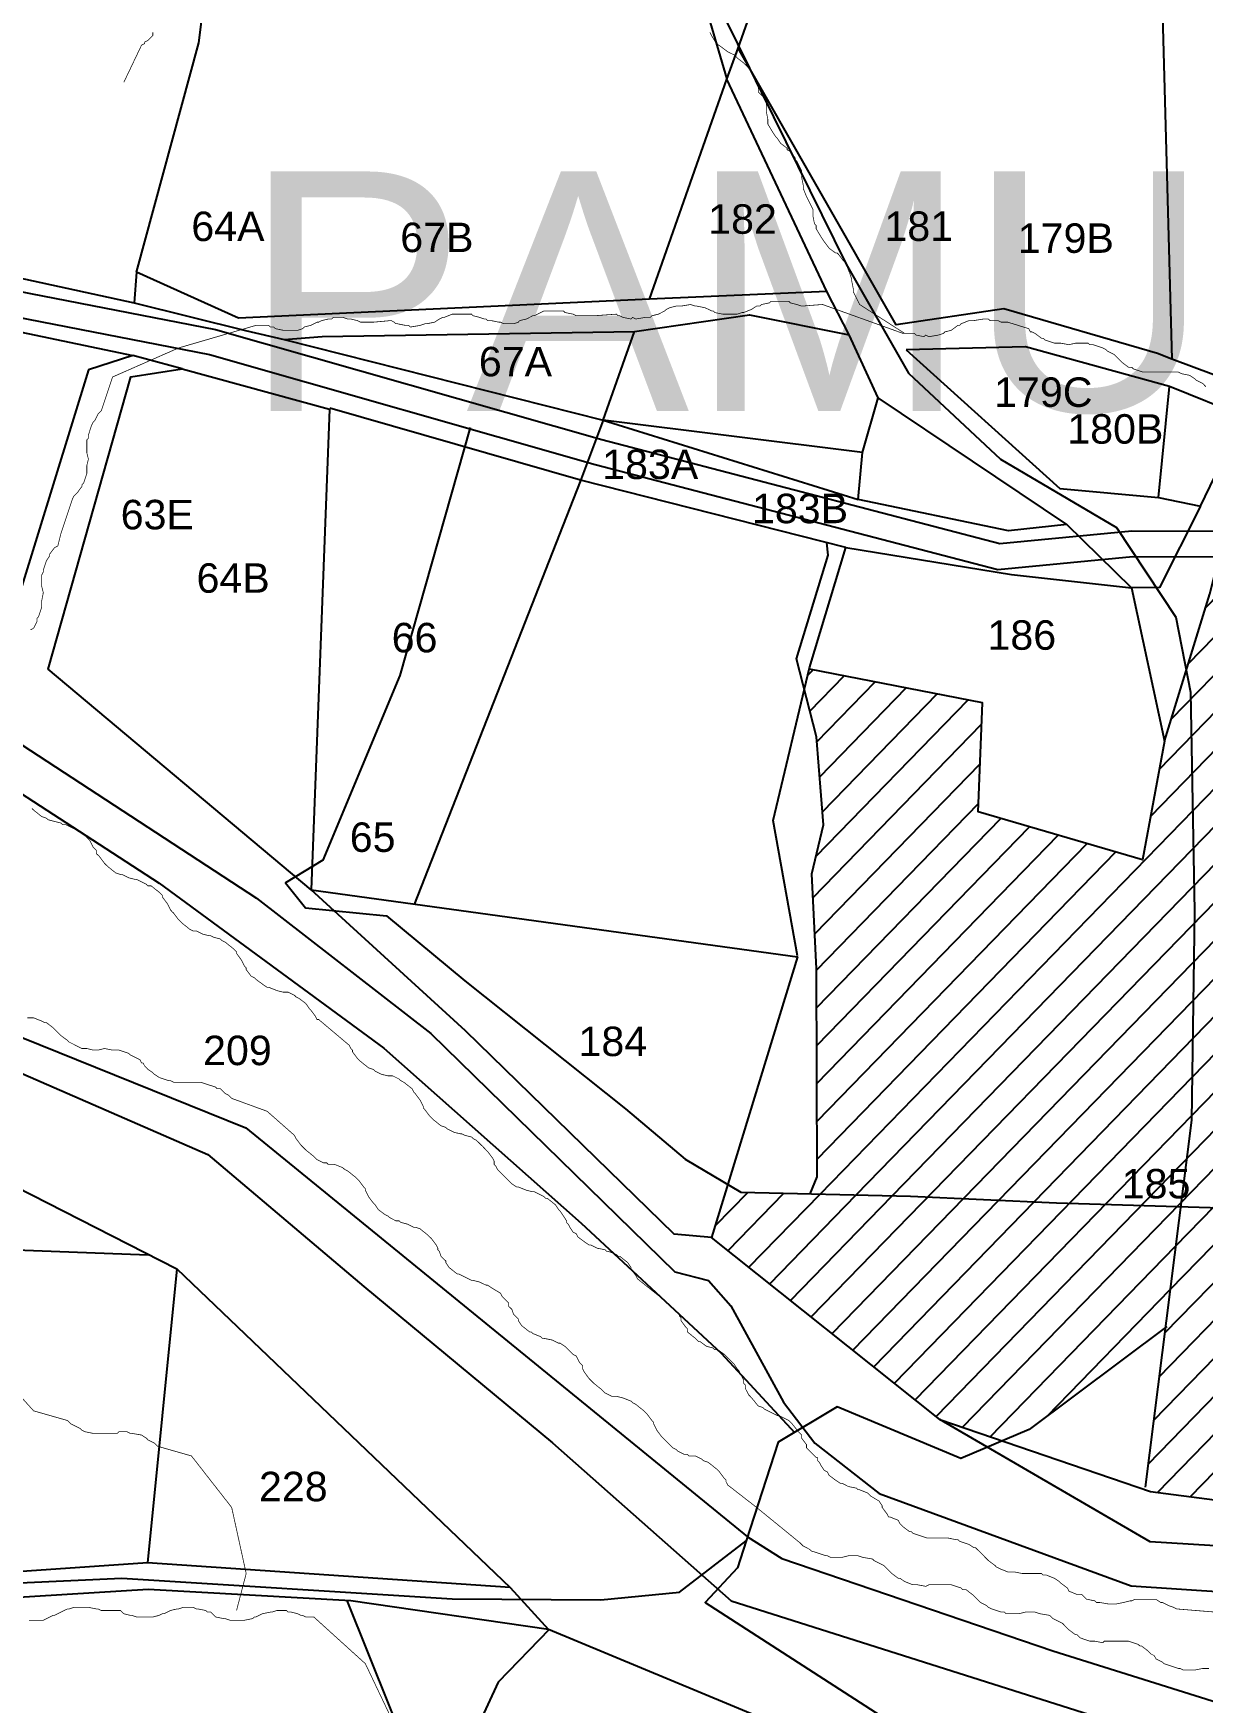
# Model space of a CAD drawing. Header units: inches. Extents: x 617 to 4497, y -923 to 1824.
# Drawn here: x 1351 to 1509.8, y 863 to 1089.6 of the extents above; entities that cross this region are included whole.
import ezdxf
from ezdxf.enums import TextEntityAlignment as Align

# ---------------------------------------------------------------- set-up
doc = ezdxf.new("R2010")
doc.units = ezdxf.units.IN
doc.header["$LTSCALE"] = 15
doc.header["$MEASUREMENT"] = 0
for name, color, linetype in [('PLOT', 7, 'Continuous'), ('PLOT NO', 7, 'Continuous'), ('ROAD', 50, 'Continuous'), ('STREAM', 130, 'SL'), ('TEXT', 3, 'Continuous'), ('text2', 7, 'Continuous'), ('VILLAGE', 30, 'Continuous')]:
    doc.layers.add(name, color=color, linetype=linetype)
doc.styles.get("Standard").update_dxf_attribs({"font": 'arial.ttf'})
doc.linetypes.add('SL', pattern='A,8e-06,[1,streme line,S=0.066667,R=0,X=0,Y=0],-0.839413', length=0.839421)

msp = doc.modelspace()

# ---------------------------------------------------------------- hatches: boundary and pattern name
at = {"layer": 'VILLAGE'}
h = msp.add_hatch(dxfattribs=at)
h.set_pattern_fill('ANSI31', color=256, scale=28.743, angle=0.79468, style=0)
h.paths.add_polyline_path([(1508.67, 970.39), (1508.12, 1000.13), (1507.54, 1003.07), (1504.58, 993.49), (1501.58, 977.38), (1479.29, 983.89), (1479.86, 998.69), (1456.35, 1003.26), (1455.68, 1000.44), (1457.32, 994.06), (1458.3, 982.1), (1456.7, 975.45), (1457.32, 962.57), (1457.44, 934.35), (1456.46, 932.02), (1470.11, 931.7), (1489.92, 930.8), (1506.76, 930.3), (1508.24, 942.04)])
h.paths.add_polyline_path([(1534.22, 974.4), (1535.81, 984.5), (1544.22, 993.92), (1543.64, 995.04), (1546.48, 997.01), (1546.87, 997.16), (1549.4, 1000.31), (1531.58, 1005.35), (1524.57, 1013.86), (1510.74, 1013.48), (1507.54, 1003.07), (1508.12, 1000.13), (1508.67, 970.39), (1508.24, 942.04), (1506.76, 930.3), (1512.28, 930.13), (1534.59, 918.69), (1536.91, 917.28), (1537.47, 924.6), (1545.12, 941.24), (1544.52, 943.88), (1545.83, 947.6), (1546.27, 948.04), (1546.92, 948.91), (1547.14, 948.91), (1547.58, 949.57), (1548.01, 950.88), (1548.01, 951.1), (1548.23, 951.53), (1548.23, 952.41), (1548.23, 952.85), (1548.23, 953.06), (1548.23, 953.94), (1548.45, 955.03), (1548.45, 955.25), (1548.45, 955.91), (1549.11, 957.22), (1549.11, 957.65), (1549.98, 958.53), (1550.2, 958.75), (1550.64, 959.18), (1552.17, 962.9), (1554.62, 967.23)])
h.paths.add_polyline_path([(1536.91, 917.28), (1534.59, 918.69), (1512.28, 930.13), (1506.76, 930.3), (1501.93, 891.87), (1502.69, 891.61), (1535.34, 887.35), (1536.72, 914.74)])
h.paths.add_polyline_path([(1506.76, 930.3), (1489.92, 930.8), (1470.11, 931.7), (1447.06, 932.24), (1445.3, 933.29), (1443.1, 926.09), (1474.08, 901.4), (1482.56, 898.49), (1486.23, 900.04), (1504.7, 913.88)])
h.paths.add_polyline_path([(1497.76, 930.31), (1509.12, 930.31), (1509.12, 936.43), (1497.76, 936.43)], flags=9)
h.paths.add_polyline_path([(1511.09, 1002.18), (1522.45, 1002.18), (1522.45, 1008.31), (1511.09, 1008.31)], flags=24)
h.paths.add_polyline_path([(1530.71, 895.63), (1550.49, 895.63), (1550.49, 901.84), (1530.71, 901.84)], flags=9)

# ---------------------------------------------------------------- linework, layer by layer
at = {"layer": 'PLOT'}
for points in [[(1327.14, 1348.27), (1383.12, 1332.25), (1474.33, 1316.47), (1503.44, 1306.06), (1523.09, 1299.63), (1559.06, 1288.18), (1553.41, 1250.57), (1547.1, 1220.64), (1545.41, 1191.5), (1546.21, 1183.43), (1548.02, 1167.54), (1550.77, 1155.98), (1549.28, 1124.27), (1544.21, 1104.75), (1516.98, 1041.08), (1505.59, 1045.34), (1503.64, 1046.12), (1482.78, 1052.16), (1468.16, 1050), (1446.71, 1087.53), (1477.22, 1173.65), (1484.14, 1191.32), (1496.61, 1225.38), (1523.09, 1299.63)], [(1504.58, 993.49), (1510.74, 1013.48), (1511.39, 1015.95), (1514.47, 1025.43), (1518.09, 1036.82), (1519.72, 1040.47), (1525.54, 1055.18), (1542.03, 1093.53), (1547.68, 1104.93), (1552.89, 1125.55), (1552.99, 1157.63), (1550.99, 1168.99), (1548.64, 1182.79), (1548.15, 1191.41), (1551.53, 1218.5), (1556, 1249.14), (1562.27, 1287.1), (1559.06, 1288.18)], [(1503.51, 1172.13), (1503.76, 1112.05), (1505.59, 1045.34)], [(1364.99, 1057.14), (1373.49, 1088.27), (1378.13, 1125.44), (1392.61, 1122.64), (1431.61, 1129.38), (1445.18, 1083.33)], [(1259.22, 1079.53), (1336.16, 1059.19), (1364.69, 1052.99), (1379.8, 1049.2), (1385.07, 1048.01), (1390.23, 1048.41), (1432.62, 1049.1), (1448.22, 1051.34), (1461.78, 1048.63), (1458.75, 1054.53), (1445.18, 1083.33), (1446.71, 1087.53)], [(1458.75, 1054.53), (1434.68, 1053.48), (1445.18, 1083.33)], [(1218.33, 1080.49), (1227.76, 1078.32), (1246.3, 1074.2), (1257.1, 1070.89), (1316.1, 1055.96), (1364.51, 1045.83), (1358.49, 1043.9), (1346.85, 1006.12), (1327.64, 1013.71), (1301.59, 1027.08), (1294.9, 1030.71), (1272.54, 1038.14), (1254.22, 1054.53), (1255.68, 1062.75), (1257.1, 1070.89)], [(925.98, 1076.6), (954.22, 1069.45), (977.95, 1066.14), (1014.81, 1061.1), (1052.2, 1055.14), (1101.98, 1051.42), (1123.1, 1050.97), (1183.12, 1031.83), (1195.27, 1028.76), (1229.93, 1023.34), (1245.41, 1022.84), (1298.11, 1012.59), (1325.49, 1008.6), (1381.28, 972.17), (1404.96, 953.79), (1438.08, 921.45), (1442.69, 920.24), (1445.71, 916.81), (1452.84, 903.72), (1457.12, 898.19), (1465.84, 891.33), (1500.07, 878.81), (1532.89, 876.63)], [(1434.68, 1053.48), (1378.84, 1050.91), (1364.99, 1057.14), (1364.69, 1052.99)], [(1385.07, 1048.01), (1428.35, 1037.05), (1425.25, 1028.74)], [(1428.35, 1037.05), (1432.62, 1049.1)], [(1463.57, 1032.67), (1465.7, 1040.06), (1461.78, 1048.63)], [(1469.49, 1046.59), (1490.38, 1027.75), (1503.76, 1026.53), (1505.28, 1041.62), (1485.72, 1046.99), (1469.49, 1046.59)], [(1474.08, 901.4), (1443.1, 926.09), (1438.01, 926.53), (1409.68, 954.15), (1388.73, 973.28), (1353, 1003.26), (1364.23, 1042.94), (1371.22, 1044.01), (1364.51, 1045.83)], [(1371.22, 1044.01), (1391.22, 1038.52), (1388.73, 973.28), (1454.74, 964.18), (1443.1, 926.09)], [(1503.76, 1026.53), (1509.46, 1025.39), (1515.34, 1037.54), (1505.28, 1041.62)], [(1454.76, 964.35), (1451.47, 982.72), (1456.39, 1003.43), (1461.32, 1019.75), (1425.28, 1028.91), (1391.25, 1038.69)], [(1491.31, 1022.89), (1465.7, 1040.06)], [(1428.35, 1037.05), (1463.01, 1026.29), (1463.57, 1032.67), (1428.35, 1037.05)], [(1425.25, 1028.74), (1402.71, 971.31)], [(1461.32, 1019.75), (1483.83, 1016.11), (1500.12, 1014.29), (1491.31, 1022.89), (1483.39, 1022.01), (1463.01, 1026.29)], [(1509.46, 1025.39), (1503.89, 1014.35), (1500.12, 1014.29)], [(1500.12, 1014.29), (1504.58, 993.49), (1501.58, 977.38), (1479.29, 983.89), (1479.86, 998.69), (1456.37, 1003.26)], [(1118.14, 1009.02), (1128.76, 1007.67), (1164.71, 1000.47), (1179.84, 1006.44), (1213.96, 995.84), (1233.74, 990.07), (1244.57, 988.01), (1250.49, 986.06), (1257.14, 985.06), (1273.56, 980.35), (1280.59, 976.21), (1292.54, 970.21), (1317.68, 960.57), (1347.8, 949.07), (1374.67, 937.34), (1395.87, 919.44), (1421.5, 898.22), (1445.77, 876.78), (1505.66, 857.76)], [(1264.79, 976.67), (1291.58, 962.07), (1370.49, 921.83), (1415.72, 878.56), (1420.94, 872.9)], [(1291.1, 926.57), (1366.57, 923.74)], [(1370.49, 921.83), (1366.48, 881.95)], [(1527.67, 883.25), (1502.63, 884.78), (1474.08, 901.4), (1502.69, 891.61), (1535.34, 887.35)], [(1415.72, 878.56), (1366.48, 881.95), (1289.76, 876.65), (1258.58, 878.02), (1242.68, 878.42), (1232.69, 879.69)], [(1861.95, 879.95), (1817, 867.51), (1734.55, 843.38), (1708.63, 838.79), (1632.55, 828.25), (1602.27, 823.82), (1582.09, 833.42), (1532.39, 839.4), (1491.68, 844.84), (1474.58, 850.68), (1470.9, 852.1), (1420.94, 872.9), (1394.12, 876.77), (1366.58, 878.33), (1343.81, 876.9), (1301.22, 872.67), (1266.65, 873.91), (1244.75, 873.58), (1231.83, 874.7), (1223.43, 798.48), (1249.21, 810.07), (1261.74, 821.2), (1293.81, 809.69), (1301.22, 872.67)], [(1293.81, 809.69), (1307.71, 808.13), (1323.4, 858.37), (1408.03, 840.84), (1393.63, 876.82)]]:
    msp.add_lwpolyline(points, dxfattribs=at)
at = {"layer": 'ROAD'}
for points in [[(1325.87, 1346.62), (1331.06, 1338.6), (1338.81, 1328.41), (1351.3, 1308.15), (1367.62, 1281.07), (1370.81, 1270.42), (1381.65, 1253.53), (1386.21, 1230.9), (1395.23, 1209.78), (1409.45, 1172.92), (1424.41, 1149.2), (1438.26, 1120.34), (1443.29, 1094.86), (1461.34, 1058.22), (1469.83, 1043.42), (1482.31, 1031.77), (1498.08, 1022.48), (1506.11, 1010.32), (1508.12, 1000.13), (1508.67, 970.39), (1508.24, 942.04), (1501.97, 892.18)], [(932.31, 1161.55), (966.92, 1148.19), (978.2, 1145.92), (1036.71, 1131.85), (1110.13, 1113.59), (1132.65, 1108.42), (1192.26, 1092.31), (1240.37, 1081.76), (1338.73, 1056.56), (1375.73, 1049.35), (1428.19, 1034.43), (1482.23, 1020.3), (1500.13, 1022.03), (1530.43, 1021.93), (1563.04, 1023.96), (1583.35, 1029.01), (1638.52, 1035.44), (1717.94, 1068.95), (1773.61, 1086.88), (1789.68, 1086.35), (1821.88, 1080.31), (1841.34, 1079.71)], [(931.05, 1158.28), (965.94, 1144.81), (977.44, 1142.5), (1035.88, 1128.45), (1109.31, 1110.19), (1131.8, 1105.02), (1191.43, 1088.91), (1239.56, 1078.35), (1337.96, 1053.15), (1374.91, 1045.94), (1427.27, 1031.05), (1481.95, 1016.76), (1500.29, 1018.53), (1530.53, 1018.43), (1563.57, 1020.49), (1583.98, 1025.56), (1639.42, 1032.02), (1719.16, 1065.66), (1774.1, 1083.36), (1789.29, 1082.86), (1821.5, 1076.82), (1841.23, 1076.21)], [(1410.31, 1036.03), (1400.76, 1002.38), (1390.3, 977.31), (1385.25, 974.25), (1387.95, 970.83), (1398.94, 969.75), (1409.57, 960.94), (1431.39, 943.58), (1439.5, 936.74), (1447.06, 932.24), (1470.11, 931.7), (1489.92, 930.8), (1512.28, 930.13), (1534.59, 918.69), (1536.92, 917.28)], [(1456.46, 932.01), (1457.44, 934.35), (1457.32, 962.57), (1456.7, 975.45), (1458.3, 982.1), (1457.32, 994.06), (1454.6, 1004.65), (1458.92, 1018.7), (1458.73, 1020.41)], [(1504.89, 914.02), (1486.23, 900.04), (1476.91, 896.11), (1460.15, 903.1), (1452.14, 898.29), (1447.77, 884.9), (1446.6, 881.26), (1442.22, 876.56), (1487.77, 847.17)], [(1088.13, 897.49), (1127.51, 900.31), (1153.32, 902.91), (1160.4, 901.48), (1167.25, 899.99), (1197.07, 893.55), (1226.55, 886.44), (1238.26, 884.46), (1284.89, 882.9), (1309.12, 881.49), (1317.79, 880.92), (1336.27, 878.61), (1363.01, 879.84), (1407.85, 877.04), (1428.04, 876.9), (1438.73, 877.96), (1447.77, 884.9)], [(1421.02, 872.88), (1414.11, 865.73), (1404.51, 845.02), (1400.43, 834.37), (1389.63, 810.13), (1357.96, 749.93), (1345.23, 728.19), (1312.27, 676.31), (1268.39, 623.68), (1223.11, 585.12), (1195.64, 567.03), (1115.42, 505.89), (1099.24, 451.73), (1082.73, 391.73), (1073.66, 360.49), (1073.13, 358.9)]]:
    msp.add_lwpolyline(points, dxfattribs=at)
at = {"layer": 'STREAM', "color": 4, "lineweight": 0, "const_width": 0.1}
for points in [[(1367.22, 1089.7), (1367.22, 1089.26), (1366.56, 1088.6), (1366.13, 1088.39), (1366.13, 1088.17), (1365.69, 1087.95), (1363.29, 1082.92)], [(1469.31, 1048.82), (1463.19, 1052.75), (1462.32, 1054.5), (1462.32, 1054.94), (1462.1, 1056.03), (1462.1, 1056.25), (1461.88, 1056.91), (1461.44, 1058), (1461.22, 1058.44), (1461.01, 1058.65), (1460.35, 1059.53), (1460.13, 1059.75), (1459.91, 1059.75), (1459.04, 1060.4), (1458.38, 1061.28), (1457.95, 1061.93), (1457.29, 1063.03), (1457.29, 1063.46), (1457.07, 1063.68), (1456.85, 1064.78), (1456.85, 1064.99), (1456.85, 1065.43), (1456.85, 1065.65), (1455.98, 1067.4), (1455.54, 1068.49), (1455.54, 1068.93), (1455.32, 1070.02), (1455.32, 1070.24), (1455.32, 1070.9), (1454.67, 1072.21), (1454.45, 1072.43), (1454.45, 1072.65), (1453.79, 1073.52), (1453.35, 1073.74), (1453.35, 1073.96), (1452.48, 1074.61), (1452.04, 1075.27), (1451.82, 1075.49), (1451.39, 1076.14), (1450.73, 1077.24), (1450.73, 1077.67), (1450.73, 1077.89), (1450.51, 1078.99), (1450.51, 1079.42), (1450.51, 1079.64), (1450.51, 1080.08), (1450.08, 1080.95), (1449.42, 1081.61), (1449.42, 1082.26), (1448.98, 1083.14), (1448.98, 1083.36), (1448.76, 1084.01), (1447.89, 1085.11), (1447.67, 1085.33), (1447.45, 1085.54), (1446.58, 1086.2), (1446.36, 1086.42), (1446.14, 1086.64), (1445.27, 1087.07), (1444.39, 1087.73), (1443.74, 1088.17), (1443.08, 1089.26), (1442.86, 1089.7)], [(1510.19, 1041.6), (1509.76, 1042.04), (1508.88, 1042.48), (1508.66, 1042.7), (1508.01, 1043.13), (1506.91, 1043.35), (1506.48, 1043.57), (1506.26, 1043.57), (1505.17, 1043.57), (1504.73, 1043.57), (1504.51, 1043.57), (1503.64, 1043.57), (1502.54, 1043.57), (1502.32, 1043.57), (1501.67, 1043.57), (1500.36, 1044.01), (1500.14, 1044.23), (1499.7, 1044.23), (1498.83, 1044.88), (1498.61, 1045.1), (1498.39, 1045.32), (1498.17, 1045.54), (1497.73, 1045.97), (1496.86, 1046.41), (1496.64, 1046.63), (1496.2, 1046.85), (1494.89, 1047.29), (1494.45, 1047.29), (1494.24, 1047.5), (1493.14, 1047.5), (1492.92, 1047.5), (1492.49, 1047.5), (1491.61, 1047.29), (1490.52, 1047.5), (1490.3, 1047.5), (1489.64, 1047.5), (1488.33, 1047.94), (1488.11, 1048.16), (1487.9, 1048.16), (1487.02, 1048.82), (1486.58, 1049.04), (1486.36, 1049.04), (1486.15, 1049.47), (1483.3, 1050.35), (1482.43, 1050.35), (1481.99, 1050.57), (1480.9, 1050.57), (1480.68, 1050.78), (1480.03, 1050.78), (1478.71, 1050.57), (1478.28, 1050.57), (1478.06, 1050.57), (1476.96, 1050.13), (1476.75, 1049.91), (1476.53, 1049.91), (1475.65, 1049.25), (1474.78, 1049.04), (1474.56, 1048.82), (1473.9, 1048.6), (1472.59, 1048.38), (1472.16, 1048.6), (1471.94, 1048.38), (1470.84, 1048.6), (1470.62, 1048.82), (1470.19, 1048.82), (1469.97, 1048.82), (1469.09, 1048.82), (1458.16, 1052.75), (1455.32, 1052.53), (1454.67, 1052.75), (1453.79, 1052.97), (1453.57, 1053.19), (1452.92, 1053.19), (1451.61, 1053.19), (1451.17, 1053.19), (1450.95, 1052.97), (1449.86, 1052.75), (1449.64, 1052.53), (1449.2, 1052.53), (1448.54, 1052.1), (1447.45, 1051.66), (1447.23, 1051.66), (1446.58, 1051.44), (1445.27, 1051.44), (1445.05, 1051.44), (1444.61, 1051.44), (1443.52, 1051.66), (1443.3, 1051.88), (1443.08, 1051.88), (1442.64, 1052.1), (1442.2, 1052.31), (1441.11, 1052.53), (1440.89, 1052.53), (1440.24, 1052.75), (1438.93, 1052.53), (1438.71, 1052.53), (1438.27, 1052.53), (1437.4, 1052.31), (1436.96, 1052.1), (1436.74, 1051.88), (1435.87, 1051.44), (1434.99, 1051.22), (1434.77, 1051), (1434.12, 1051), (1432.8, 1050.78), (1432.37, 1051), (1432.15, 1050.78), (1431.06, 1051), (1430.62, 1051.22), (1430.4, 1051.22), (1430.18, 1051.44), (1427.12, 1051.22), (1424.72, 1051.22), (1424.28, 1051.44), (1423.19, 1051.66), (1422.97, 1051.88), (1422.31, 1051.88), (1421, 1051.88), (1420.78, 1051.88), (1420.34, 1051.88), (1419.47, 1051.44), (1419.03, 1051.22), (1418.81, 1051.22), (1417.94, 1050.78), (1417.06, 1050.57), (1416.85, 1050.35), (1416.19, 1050.13), (1414.88, 1050.13), (1414.44, 1050.35), (1414.22, 1050.35), (1413.13, 1050.57), (1412.69, 1050.57), (1412.47, 1050.78), (1412.25, 1050.78), (1411.6, 1051), (1410.72, 1051.22), (1410.51, 1051.44), (1409.85, 1051.44), (1408.54, 1051.44), (1408.1, 1051.44), (1407.88, 1051.44), (1406.79, 1051), (1406.57, 1051), (1406.13, 1050.78), (1405.48, 1050.35), (1404.38, 1050.13), (1404.17, 1050.13), (1403.51, 1049.91), (1402.2, 1049.69), (1401.98, 1049.91), (1401.54, 1049.91), (1400.45, 1050.13), (1400.23, 1050.13), (1400.01, 1050.35), (1399.58, 1050.57), (1397.17, 1050.35), (1395.42, 1050.35), (1394.98, 1050.57), (1394.11, 1050.78), (1393.67, 1050.78), (1393.02, 1051), (1391.71, 1051), (1391.49, 1050.78), (1391.05, 1050.78), (1390.17, 1050.57), (1389.74, 1050.35), (1389.52, 1050.35), (1388.64, 1049.91), (1387.77, 1049.69), (1387.55, 1049.47), (1386.9, 1049.25), (1385.58, 1049.25), (1385.15, 1049.25), (1384.93, 1049.25), (1383.84, 1049.47), (1383.62, 1049.69), (1383.18, 1049.69), (1382.96, 1049.91), (1381.21, 1049.91), (1370.72, 1046.85), (1361.76, 1042.91), (1360.22, 1038.32), (1359.79, 1037.89), (1359.35, 1037.01), (1359.13, 1036.79), (1358.91, 1036.36), (1358.48, 1035.04), (1358.48, 1034.61), (1358.26, 1034.39), (1358.26, 1033.3), (1358.26, 1033.08), (1358.26, 1032.64), (1358.48, 1031.76), (1358.26, 1030.89), (1358.26, 1030.45), (1358.26, 1029.8), (1357.82, 1028.49), (1357.6, 1028.27), (1357.6, 1028.05), (1356.95, 1027.17), (1356.73, 1026.96), (1356.51, 1026.74), (1356.29, 1026.3), (1354.76, 1021.71), (1354.32, 1019.96), (1353.88, 1019.74), (1353.23, 1018.87), (1353.23, 1018.65), (1352.79, 1017.99), (1352.35, 1016.68), (1352.35, 1016.46), (1352.14, 1016.02), (1352.14, 1015.15), (1352.14, 1014.71), (1352.14, 1014.49), (1352.35, 1013.62), (1352.14, 1012.53), (1352.14, 1012.31), (1352.14, 1011.65), (1351.7, 1010.34), (1351.48, 1010.12), (1351.48, 1009.68), (1351.04, 1008.81), (1350.61, 1008.59)], [(1350.17, 955.91), (1351.04, 955.91), (1352.14, 955.47), (1352.57, 955.25), (1352.79, 955.25), (1353.67, 954.59), (1353.88, 954.38), (1354.1, 954.16), (1354.32, 953.94), (1354.76, 953.5), (1355.63, 952.85), (1355.85, 952.63), (1356.29, 952.41), (1357.6, 951.75), (1357.82, 951.75), (1358.26, 951.75), (1359.13, 951.53), (1359.57, 951.53), (1359.79, 951.53), (1360.66, 951.75), (1361.76, 951.53), (1361.97, 951.53), (1362.63, 951.53), (1363.94, 951.1), (1364.16, 950.88), (1364.6, 950.66), (1365.47, 950.22), (1365.69, 949.78), (1365.91, 949.78), (1366.13, 949.35), (1366.56, 948.91), (1367.22, 948.47), (1367.44, 948.25), (1368.09, 947.82), (1369.41, 947.38), (1369.63, 947.38), (1370.06, 947.16), (1370.94, 947.16), (1371.37, 947.16), (1371.59, 947.16), (1372.47, 947.16), (1373.56, 947.16), (1373.78, 947.16), (1374.43, 946.94), (1375.75, 946.51), (1375.96, 946.29), (1376.4, 946.29), (1377.06, 945.63), (1377.5, 945.41), (1377.71, 945.19), (1377.93, 944.98), (1382.74, 943.23), (1386.46, 939.95), (1386.68, 939.51), (1387.33, 938.64), (1387.55, 938.42), (1387.99, 937.98), (1389.08, 937.1), (1389.3, 936.89), (1389.52, 936.67), (1390.39, 936.23), (1390.83, 936.23), (1391.05, 936.01), (1391.92, 936.01), (1393.02, 935.57), (1393.24, 935.36), (1393.67, 935.14), (1394.77, 934.26), (1394.98, 934.04), (1395.2, 933.83), (1395.86, 932.95), (1396.08, 932.73), (1396.08, 932.51), (1396.3, 932.08), (1396.51, 931.64), (1397.17, 930.77), (1397.39, 930.55), (1397.83, 929.89), (1398.7, 929.23), (1399.14, 929.02), (1399.36, 928.8), (1400.23, 928.36), (1400.67, 928.36), (1400.89, 928.14), (1401.76, 927.92), (1402.64, 927.49), (1402.85, 927.49), (1403.51, 927.27), (1404.6, 926.39), (1404.82, 926.17), (1405.04, 925.96), (1405.7, 925.08), (1405.92, 924.64), (1405.92, 924.43), (1406.13, 924.21), (1406.35, 923.55), (1407.01, 922.9), (1407.01, 922.68), (1407.45, 922.02), (1408.54, 921.15), (1408.76, 921.15), (1409.19, 920.93), (1410.07, 920.49), (1410.51, 920.27), (1410.72, 920.27), (1411.6, 920.05), (1412.47, 919.62), (1412.69, 919.62), (1413.35, 919.18), (1414.44, 918.52), (1414.66, 918.09), (1414.88, 917.87), (1415.53, 917.21), (1415.53, 916.77), (1415.75, 916.56), (1415.97, 916.34), (1416.19, 915.68), (1416.85, 915.02), (1416.85, 914.81), (1417.28, 914.15), (1418.38, 913.28), (1418.59, 913.28), (1418.81, 913.06), (1419.91, 912.62), (1420.12, 912.4), (1420.34, 912.4), (1421.44, 912.18), (1422.31, 911.75), (1422.53, 911.75), (1423.19, 911.31), (1424.06, 910.43), (1424.28, 910.22), (1424.72, 910), (1425.15, 909.12), (1425.37, 908.9), (1425.59, 908.69), (1425.59, 908.25), (1425.81, 907.81), (1426.46, 906.94), (1426.68, 906.72), (1427.12, 906.28), (1428.21, 905.41), (1428.43, 905.19), (1428.65, 904.97), (1429.53, 904.53), (1429.96, 904.53), (1430.18, 904.53), (1431.06, 904.31), (1432.15, 903.88), (1432.37, 903.66), (1432.8, 903.44), (1433.9, 902.56), (1434.12, 902.35), (1434.33, 902.13), (1434.99, 901.25), (1435.21, 901.03), (1435.21, 900.82), (1435.43, 900.38), (1435.65, 899.94), (1436.3, 899.07), (1436.52, 898.85), (1436.96, 898.41), (1437.83, 897.54), (1438.27, 897.32), (1438.49, 897.1), (1439.36, 896.66), (1439.8, 896.66), (1440.02, 896.44), (1440.89, 896.44), (1441.77, 896.01), (1441.99, 895.79), (1442.64, 895.57), (1443.74, 894.69), (1443.95, 894.48), (1444.17, 894.26), (1444.83, 893.38), (1445.05, 893.16), (1445.05, 892.94), (1445.27, 892.51), (1449.2, 889.45), (1455.1, 884.64), (1455.54, 884.2), (1456.41, 883.76), (1456.63, 883.54), (1457.29, 883.33), (1458.6, 882.89), (1458.82, 882.89), (1459.26, 882.67), (1460.13, 882.67), (1460.57, 882.67), (1460.79, 882.67), (1461.66, 882.89), (1462.75, 882.89), (1462.97, 882.89), (1463.63, 882.67), (1464.94, 882.45), (1465.16, 882.23), (1465.6, 882.01), (1466.47, 881.58), (1466.69, 881.36), (1466.91, 881.14), (1467.13, 880.92), (1467.56, 880.48), (1468.44, 879.83), (1468.66, 879.83), (1469.31, 879.39), (1470.41, 878.95), (1470.84, 878.95), (1471.06, 878.95), (1472.16, 878.74), (1472.59, 878.95), (1472.81, 878.95), (1473.69, 878.95), (1474.78, 878.95), (1475, 878.95), (1475.65, 878.95), (1476.96, 878.52), (1477.18, 878.3), (1477.62, 878.3), (1478.49, 877.64), (1478.71, 877.42), (1478.93, 877.2), (1479.15, 876.99), (1479.59, 876.55), (1480.46, 876.11), (1480.68, 875.89), (1481.12, 875.67), (1482.43, 875.24), (1482.87, 875.24), (1483.09, 875.02), (1484.18, 875.02), (1484.62, 875.02), (1484.83, 875.02), (1485.71, 875.24), (1486.8, 875.24), (1487.02, 875.24), (1487.68, 875.02), (1488.99, 874.8), (1489.21, 874.58), (1489.43, 874.36), (1490.3, 873.93), (1490.74, 873.71), (1490.96, 873.49), (1491.17, 873.27), (1491.61, 872.83), (1492.49, 872.18), (1492.7, 872.18), (1493.14, 871.74), (1494.45, 871.3), (1494.89, 871.3), (1495.11, 871.3), (1496.2, 871.08), (1496.42, 871.3), (1496.86, 871.3), (1497.73, 871.3), (1498.61, 871.3), (1499.04, 871.3), (1499.7, 871.3), (1501.01, 870.86), (1501.23, 870.65), (1501.45, 870.65), (1502.32, 869.99), (1502.54, 869.77), (1502.76, 869.55), (1503.2, 869.33), (1503.42, 868.9), (1504.29, 868.46), (1504.51, 868.24), (1505.17, 868.02), (1506.48, 867.59), (1506.7, 867.59), (1507.13, 867.37), (1508.23, 867.37), (1508.44, 867.37), (1508.66, 867.37), (1509.76, 867.59), (1510.63, 867.59)], [(1378.59, 875.46), (1379.9, 880.48), (1377.93, 889.45), (1372.47, 896.44), (1367.88, 897.75), (1367.44, 898.19), (1366.56, 898.63), (1366.35, 898.85), (1365.69, 899.28), (1364.38, 899.5), (1364.16, 899.5), (1363.72, 899.72), (1362.63, 899.72), (1362.41, 899.5), (1362.19, 899.5), (1361.1, 899.5), (1360.22, 899.5), (1360.01, 899.5), (1359.13, 899.5), (1358.04, 899.72), (1357.6, 899.94), (1357.38, 900.16), (1356.51, 900.6), (1356.07, 900.82), (1355.85, 901.03), (1355.63, 901.25), (1351.04, 902.56), (1342.95, 911.53)], [(1350.39, 874.14), (1351.7, 874.14), (1351.92, 874.14), (1352.35, 874.14), (1353.23, 874.58), (1353.67, 874.8), (1353.88, 874.8), (1354.76, 875.24), (1355.63, 875.67), (1355.85, 875.67), (1356.51, 875.89), (1357.82, 875.89), (1358.26, 875.89), (1358.48, 875.89), (1359.57, 875.67), (1359.79, 875.67), (1360.22, 875.46), (1360.44, 875.46), (1361.54, 875.46), (1362.85, 875.46), (1363.29, 875.02), (1364.16, 874.8), (1364.38, 874.8), (1365.03, 874.58), (1366.35, 874.58), (1366.78, 874.58), (1367.22, 874.58), (1368.09, 874.8), (1368.53, 875.02), (1368.75, 875.02), (1369.63, 875.46), (1370.5, 875.67), (1370.72, 875.67), (1371.37, 875.89), (1372.69, 875.89), (1373.12, 875.67), (1373.34, 875.67), (1374.43, 875.46), (1374.65, 875.24), (1375.09, 875.24), (1375.31, 875.02), (1375.75, 874.58), (1376.84, 874.36), (1377.06, 874.36), (1377.71, 874.14), (1379.03, 874.14), (1379.46, 874.14), (1379.68, 874.14), (1380.77, 874.36), (1380.99, 874.58), (1381.21, 874.58), (1382.09, 875.02), (1383.18, 875.24), (1383.4, 875.24), (1384.05, 875.46), (1385.37, 875.46), (1385.58, 875.24), (1386.02, 875.24), (1386.9, 875.02), (1387.33, 874.8), (1387.55, 874.8), (1387.99, 874.58), (1389.08, 874.58), (1396.08, 868.24), (1400.45, 859.06)]]:
    msp.add_lwpolyline(points, dxfattribs=at)
at = {"layer": 'STREAM', "color": 4, "lineweight": 0, "elevation": 0.1}
msp.add_lwpolyline([(1350.82, 984.33, 0.1, 0.1, 0), (1351.04, 984.11, 0.1, 0.1, 0), (1352.14, 983.23, 0.1, 0.1, 0), (1352.79, 983.01, 0.1, 0.1, 0), (1353.01, 982.8, 0.1, 0.1, 0), (1353.88, 982.58, 0.1, 0.1, 0), (1354.76, 982.36, 0.1, 0.1, 0), (1354.98, 982.14, 0.1, 0.1, 0), (1355.42, 982.14, 0.1, 0.1, 0), (1356.29, 981.7, 0.1, 0.1, 0), (1356.73, 981.48, 0.1, 0.1, 0), (1356.95, 981.48, 0.1, 0.1, 0), (1358.04, 980.61, 0.1, 0.1, 0), (1358.48, 980.17, 0.1, 0.1, 0), (1358.69, 979.95, 0.1, 0.1, 0), (1359.13, 979.08, 0.1, 0.1, 0), (1359.57, 978.64, 0.1, 0.1, 0), (1359.57, 978.2, 0.1, 0.1, 0), (1359.79, 977.99, 0.1, 0.1, 0), (1360.01, 977.77, 0.1, 0.1, 0), (1360.66, 976.89, 0.1, 0.1, 0), (1360.88, 976.67, 0.1, 0.1, 0), (1361.1, 976.46, 0.1, 0.1, 0), (1362.19, 975.58, 0.1, 0.1, 0), (1362.85, 975.36, 0.1, 0.1, 0), (1363.07, 975.36, 0.1, 0.1, 0), (1363.94, 974.93, 0.1, 0.1, 0), (1364.82, 974.71, 0.1, 0.1, 0), (1365.03, 974.71, 0.1, 0.1, 0), (1365.47, 974.49, 0.1, 0.1, 0), (1366.35, 974.05, 0.1, 0.1, 0), (1366.56, 973.83, 0.1, 0.1, 0), (1367, 973.83, 0.1, 0.1, 0), (1368.09, 972.96, 0.1, 0.1, 0), (1368.53, 972.52, 0.1, 0.1, 0), (1368.53, 972.3, 0.1, 0.1, 0), (1369.19, 971.43, 0.1, 0.1, 0), (1369.41, 970.99, 0.1, 0.1, 0), (1369.63, 970.55, 0.1, 0.1, 0), (1369.84, 970.33, 0.1, 0.1, 0), (1370.06, 970.12, 0.1, 0.1, 0), (1370.72, 969.24, 0.1, 0.1, 0), (1370.94, 969.02, 0.1, 0.1, 0), (1371.16, 968.8, 0.1, 0.1, 0), (1372.25, 967.93, 0.1, 0.1, 0), (1372.69, 967.71, 0.1, 0.1, 0), (1373.12, 967.71, 0.1, 0.1, 0), (1374, 967.27, 0.1, 0.1, 0), (1374.87, 967.06, 0.1, 0.1, 0), (1375.09, 967.06, 0.1, 0.1, 0), (1375.53, 966.84, 0.1, 0.1, 0), (1376.4, 966.62, 0.1, 0.1, 0), (1376.62, 966.4, 0.1, 0.1, 0), (1377.06, 966.18, 0.1, 0.1, 0), (1378.15, 965.31, 0.1, 0.1, 0), (1378.59, 964.87, 0.1, 0.1, 0), (1378.59, 964.65, 0.1, 0.1, 0), (1379.24, 963.78, 0.1, 0.1, 0), (1379.46, 963.34, 0.1, 0.1, 0), (1379.68, 962.9, 0.1, 0.1, 0), (1379.9, 962.68, 0.1, 0.1, 0), (1379.9, 962.46, 0.1, 0.1, 0), (1380.56, 961.59, 0.1, 0.1, 0), (1380.99, 961.37, 0.1, 0.1, 0), (1381.21, 961.15, 0.1, 0.1, 0), (1382.09, 960.5, 0.1, 0.1, 0), (1382.74, 960.06, 0.1, 0.1, 0), (1382.96, 960.06, 0.1, 0.1, 0), (1384.05, 959.62, 0.1, 0.1, 0), (1384.93, 959.4, 0.1, 0.1, 0), (1385.15, 959.4, 0.1, 0.1, 0), (1385.58, 959.4, 0.1, 0.1, 0), (1386.46, 958.97, 0.1, 0.1, 0), (1386.68, 958.75, 0.1, 0.1, 0), (1387.11, 958.53, 0.1, 0.1, 0), (1387.99, 957.87, 0.1, 0.1, 0), (1388.43, 957.22, 0.1, 0.1, 0), (1388.64, 957, 0.1, 0.1, 0), (1389.3, 956.12, 0.1, 0.1, 0), (1389.52, 955.69, 0.1, 0.1, 0), (1389.74, 955.69, 0.1, 0.1, 0), (1393.89, 952.19, 0.1, 0.1, 0), (1394.11, 951.75, 0.1, 0.1, 0), (1394.33, 951.53, 0.1, 0.1, 0), (1394.33, 951.31, 0.1, 0.1, 0), (1394.98, 950.44, 0.1, 0.1, 0), (1395.2, 950.22, 0.1, 0.1, 0), (1395.42, 950, 0.1, 0.1, 0), (1396.51, 949.13, 0.1, 0.1, 0), (1397.17, 948.91, 0.1, 0.1, 0), (1397.39, 948.69, 0.1, 0.1, 0), (1398.26, 948.25, 0.1, 0.1, 0), (1399.14, 948.04, 0.1, 0.1, 0), (1399.36, 948.04, 0.1, 0.1, 0), (1399.79, 948.04, 0.1, 0.1, 0), (1400.67, 947.6, 0.1, 0.1, 0), (1400.89, 947.38, 0.1, 0.1, 0), (1401.32, 947.16, 0.1, 0.1, 0), (1402.42, 946.29, 0.1, 0.1, 0), (1402.64, 945.85, 0.1, 0.1, 0), (1402.85, 945.63, 0.1, 0.1, 0), (1403.51, 944.76, 0.1, 0.1, 0), (1403.73, 944.32, 0.1, 0.1, 0), (1403.95, 943.88, 0.1, 0.1, 0), (1403.95, 943.66, 0.1, 0.1, 0), (1404.17, 943.44, 0.1, 0.1, 0), (1404.82, 942.57, 0.1, 0.1, 0), (1405.04, 942.35, 0.1, 0.1, 0), (1405.26, 942.13, 0.1, 0.1, 0), (1406.35, 941.26, 0.1, 0.1, 0), (1407.01, 941.04, 0.1, 0.1, 0), (1407.23, 940.82, 0.1, 0.1, 0), (1408.1, 940.38, 0.1, 0.1, 0), (1408.98, 940.17, 0.1, 0.1, 0), (1409.19, 940.17, 0.1, 0.1, 0), (1409.63, 939.95, 0.1, 0.1, 0), (1410.51, 939.73, 0.1, 0.1, 0), (1410.72, 939.51, 0.1, 0.1, 0), (1411.16, 939.29, 0.1, 0.1, 0), (1412.04, 938.42, 0.1, 0.1, 0), (1412.47, 937.98, 0.1, 0.1, 0), (1412.69, 937.76, 0.1, 0.1, 0), (1413.35, 936.89, 0.1, 0.1, 0), (1413.57, 936.45, 0.1, 0.1, 0), (1413.57, 936.01, 0.1, 0.1, 0), (1413.79, 935.79, 0.1, 0.1, 0), (1414, 935.36, 0.1, 0.1, 0), (1414.66, 934.7, 0.1, 0.1, 0), (1414.88, 934.48, 0.1, 0.1, 0), (1415.1, 934.26, 0.1, 0.1, 0), (1415.97, 933.39, 0.1, 0.1, 0), (1416.63, 932.95, 0.1, 0.1, 0), (1416.85, 932.95, 0.1, 0.1, 0), (1417.94, 932.51, 0.1, 0.1, 0), (1418.81, 932.3, 0.1, 0.1, 0), (1419.03, 932.3, 0.1, 0.1, 0), (1419.47, 932.08, 0.1, 0.1, 0), (1420.34, 931.64, 0.1, 0.1, 0), (1420.56, 931.42, 0.1, 0.1, 0), (1420.78, 931.42, 0.1, 0.1, 0), (1421.87, 930.55, 0.1, 0.1, 0), (1422.31, 929.89, 0.1, 0.1, 0), (1422.53, 929.67, 0.1, 0.1, 0), (1422.97, 929.02, 0.1, 0.1, 0), (1423.4, 928.36, 0.1, 0.1, 0), (1423.4, 928.14, 0.1, 0.1, 0), (1423.62, 927.92, 0.1, 0.1, 0), (1423.84, 927.49, 0.1, 0.1, 0), (1424.28, 926.83, 0.1, 0.1, 0), (1424.72, 926.61, 0.1, 0.1, 0), (1424.93, 926.17, 0.1, 0.1, 0), (1425.81, 925.52, 0.1, 0.1, 0), (1426.46, 925.08, 0.1, 0.1, 0), (1426.68, 925.08, 0.1, 0.1, 0), (1427.56, 924.64, 0.1, 0.1, 0), (1428.65, 924.43, 0.1, 0.1, 0), (1428.87, 924.21, 0.1, 0.1, 0), (1429.09, 924.21, 0.1, 0.1, 0), (1430.18, 923.77, 0.1, 0.1, 0), (1430.4, 923.55, 0.1, 0.1, 0), (1430.62, 923.55, 0.1, 0.1, 0), (1431.71, 922.68, 0.1, 0.1, 0), (1432.15, 922.02, 0.1, 0.1, 0), (1432.15, 921.8, 0.1, 0.1, 0), (1432.8, 920.93, 0.1, 0.1, 0), (1433.02, 920.49, 0.1, 0.1, 0), (1437.4, 916.99, 0.1, 0.1, 0), (1438.71, 915.68, 0.1, 0.1, 0), (1438.71, 915.46, 0.1, 0.1, 0), (1438.93, 915.24, 0.1, 0.1, 0), (1438.93, 914.81, 0.1, 0.1, 0), (1439.58, 913.93, 0.1, 0.1, 0), (1439.8, 913.71, 0.1, 0.1, 0), (1439.8, 913.28, 0.1, 0.1, 0), (1440.89, 912.4, 0.1, 0.1, 0), (1441.33, 911.96, 0.1, 0.1, 0), (1441.55, 911.96, 0.1, 0.1, 0), (1442.42, 911.31, 0.1, 0.1, 0), (1443.3, 911.09, 0.1, 0.1, 0), (1443.52, 910.87, 0.1, 0.1, 0), (1443.95, 910.87, 0.1, 0.1, 0), (1444.83, 910.22, 0.1, 0.1, 0), (1445.05, 910, 0.1, 0.1, 0), (1445.27, 909.78, 0.1, 0.1, 0), (1446.14, 908.9, 0.1, 0.1, 0), (1446.58, 908.25, 0.1, 0.1, 0), (1446.8, 908.03, 0.1, 0.1, 0), (1447.23, 907.15, 0.1, 0.1, 0), (1447.45, 906.72, 0.1, 0.1, 0), (1447.45, 906.28, 0.1, 0.1, 0), (1447.67, 906.06, 0.1, 0.1, 0), (1447.67, 905.62, 0.1, 0.1, 0), (1448.11, 904.75, 0.1, 0.1, 0), (1448.33, 904.53, 0.1, 0.1, 0), (1448.54, 904.31, 0.1, 0.1, 0), (1449.42, 903.22, 0.1, 0.1, 0), (1450.08, 903, 0.1, 0.1, 0), (1450.29, 902.78, 0.1, 0.1, 0), (1451.17, 902.35, 0.1, 0.1, 0), (1452.04, 901.91, 0.1, 0.1, 0), (1452.26, 901.91, 0.1, 0.1, 0), (1452.7, 901.69, 0.1, 0.1, 0), (1453.57, 901.25, 0.1, 0.1, 0), (1453.79, 901.03, 0.1, 0.1, 0), (1454.01, 900.82, 0.1, 0.1, 0), (1454.88, 899.72, 0.1, 0.1, 0), (1455.32, 899.28, 0.1, 0.1, 0), (1455.32, 898.85, 0.1, 0.1, 0), (1455.98, 897.97, 0.1, 0.1, 0), (1455.98, 897.54, 0.1, 0.1, 0), (1457.29, 896.22, 0.1, 0.1, 0), (1457.51, 896.22, 0.1, 0.1, 0), (1457.51, 895.79, 0.1, 0.1, 0), (1457.73, 895.57, 0.1, 0.1, 0), (1457.95, 895.13, 0.1, 0.1, 0), (1458.38, 894.48, 0.1, 0.1, 0), (1458.82, 894.26, 0.1, 0.1, 0), (1459.04, 893.82, 0.1, 0.1, 0), (1459.91, 893.16, 0.1, 0.1, 0), (1460.57, 892.73, 0.1, 0.1, 0), (1460.79, 892.73, 0.1, 0.1, 0), (1461.66, 892.29, 0.1, 0.1, 0), (1462.75, 892.07, 0.1, 0.1, 0), (1462.97, 891.85, 0.1, 0.1, 0), (1463.19, 891.85, 0.1, 0.1, 0), (1464.28, 891.41, 0.1, 0.1, 0), (1464.5, 891.2, 0.1, 0.1, 0), (1464.72, 890.98, 0.1, 0.1, 0), (1465.82, 890.32, 0.1, 0.1, 0), (1466.25, 889.67, 0.1, 0.1, 0), (1466.25, 889.45, 0.1, 0.1, 0), (1466.91, 888.57, 0.1, 0.1, 0), (1467.13, 888.14, 0.1, 0.1, 0), (1467.35, 888.14, 0.1, 0.1, 0), (1468.44, 887.7, 0.1, 0.1, 0), (1468.66, 887.26, 0.1, 0.1, 0), (1468.88, 887.04, 0.1, 0.1, 0), (1469.09, 886.82, 0.1, 0.1, 0), (1469.97, 886.17, 0.1, 0.1, 0), (1470.19, 886.17, 0.1, 0.1, 0), (1470.41, 885.95, 0.1, 0.1, 0), (1471.72, 885.51, 0.1, 0.1, 0), (1472.37, 885.29, 0.1, 0.1, 0), (1472.59, 885.29, 0.1, 0.1, 0), (1473.69, 885.29, 0.1, 0.1, 0), (1474.56, 885.29, 0.1, 0.1, 0), (1474.78, 885.29, 0.1, 0.1, 0), (1475.22, 885.29, 0.1, 0.1, 0), (1476.31, 885.07, 0.1, 0.1, 0), (1476.53, 885.07, 0.1, 0.1, 0), (1476.75, 884.86, 0.1, 0.1, 0), (1478.06, 884.42, 0.1, 0.1, 0), (1478.71, 883.98, 0.1, 0.1, 0), (1478.93, 883.98, 0.1, 0.1, 0), (1479.59, 883.33, 0.1, 0.1, 0), (1480.03, 882.89, 0.1, 0.1, 0), (1480.24, 882.67, 0.1, 0.1, 0), (1480.46, 882.45, 0.1, 0.1, 0), (1480.68, 882.23, 0.1, 0.1, 0), (1481.56, 881.58, 0.1, 0.1, 0), (1481.77, 881.36, 0.1, 0.1, 0), (1482.21, 881.14, 0.1, 0.1, 0), (1483.3, 880.7, 0.1, 0.1, 0), (1483.96, 880.7, 0.1, 0.1, 0), (1484.18, 880.7, 0.1, 0.1, 0), (1485.27, 880.48, 0.1, 0.1, 0), (1486.15, 880.48, 0.1, 0.1, 0), (1486.58, 880.48, 0.1, 0.1, 0), (1486.8, 880.48, 0.1, 0.1, 0), (1487.9, 880.48, 0.1, 0.1, 0), (1488.11, 880.27, 0.1, 0.1, 0), (1488.55, 880.27, 0.1, 0.1, 0), (1489.64, 879.83, 0.1, 0.1, 0), (1490.3, 879.39, 0.1, 0.1, 0), (1490.52, 879.17, 0.1, 0.1, 0), (1491.39, 878.52, 0.1, 0.1, 0), (1491.61, 878.08, 0.1, 0.1, 0), (1492.7, 877.64, 0.1, 0.1, 0), (1493.36, 877.64, 0.1, 0.1, 0), (1493.58, 877.42, 0.1, 0.1, 0), (1493.8, 877.2, 0.1, 0.1, 0), (1494.02, 876.99, 0.1, 0.1, 0), (1495.11, 876.77, 0.1, 0.1, 0), (1495.33, 876.55, 0.1, 0.1, 0), (1495.77, 876.55, 0.1, 0.1, 0), (1497.08, 876.33, 0.1, 0.1, 0), (1497.73, 876.33, 0.1, 0.1, 0), (1497.95, 876.33, 0.1, 0.1, 0), (1499.04, 876.55, 0.1, 0.1, 0), (1499.92, 876.77, 0.1, 0.1, 0), (1500.14, 876.77, 0.1, 0.1, 0), (1500.57, 876.99, 0.1, 0.1, 0), (1501.45, 876.99, 0.1, 0.1, 0), (1501.89, 876.99, 0.1, 0.1, 0), (1502.11, 876.99, 0.1, 0.1, 0), (1503.42, 876.99, 0.1, 0.1, 0), (1504.07, 876.55, 0.1, 0.1, 0), (1504.29, 876.55, 0.1, 0.1, 0), (1505.17, 876.11, 0.1, 0.1, 0), (1505.82, 875.89, 0.1, 0.1, 0), (1506.26, 875.67, 0.1, 0.1, 0), (1511.51, 875.24, 0.1, 0.1, 0)], format="xyseb", dxfattribs=at)
at = {"layer": 'text2'}
for points in [[(925.89, 1072.15), (953.07, 1063.19), (984.54, 1060.7), (1036.08, 1052.36), (1053.67, 1049.91), (1098.62, 1045.95), (1120.85, 1045.38), (1158.2, 1035.54), (1182.53, 1026.7), (1190.07, 1025.29), (1227.13, 1019.44), (1241.87, 1018.43), (1281.34, 1010.96), (1324.79, 1003.47), (1340.11, 992.32), (1368.07, 974.18), (1398.57, 951.78), (1425.39, 928.04), (1444.41, 910.39), (1454.4, 899.57)], [(923.66, 1041.31), (972.96, 1034.4), (980.72, 1034.58), (1008.95, 1030.62), (1051.28, 1035.34), (1102.32, 1014.66), (1121.62, 1013.39), (1164.28, 1005.54), (1179.08, 1010.73), (1283.32, 979.22), (1289.67, 975.01), (1346.78, 954.32), (1379.86, 940.99), (1447.95, 885.47), (1452.61, 882.51), (1489.42, 869.97), (1551.15, 850.62)]]:
    msp.add_lwpolyline(points, dxfattribs=at)

# ---------------------------------------------------------------- texts
at = {"layer": 'PLOT NO'}
for s, p in [('64A', (1377.42, 1063.36)), ('182', (1447.29, 1064.35)), ('181', (1471.22, 1063.38)), ('67B', (1405.79, 1061.86)), ('179B', (1491.19, 1061.76)), ('67A', (1416.46, 1045)), ('179C', (1488.13, 1040.85)), ('180B', (1497.91, 1035.86)), ('183A', (1434.76, 1031.05)), ('183B', (1455.1, 1025.06)), ('63E', (1367.83, 1024.23)), ('64B', (1378.13, 1015.62)), ('66', (1402.76, 1007.53)), ('186', (1485.21, 1007.88)), ('65', (1397.07, 980.44)), ('184', (1429.68, 952.72)), ('209', (1378.71, 951.49)), ('185', (1503.44, 933.4)), ('228', (1386.3, 892.29))]:
    msp.add_text(s, height=4, dxfattribs=at).set_placement(p, align=Align.MIDDLE_CENTER)
at = {"layer": 'TEXT', "color": 1}
msp.add_text('PAMULAPADU', height=32.52, dxfattribs=at).set_placement((1535.99, 1054.55), align=Align.MIDDLE_CENTER)

doc.saveas('drawing.dxf')
